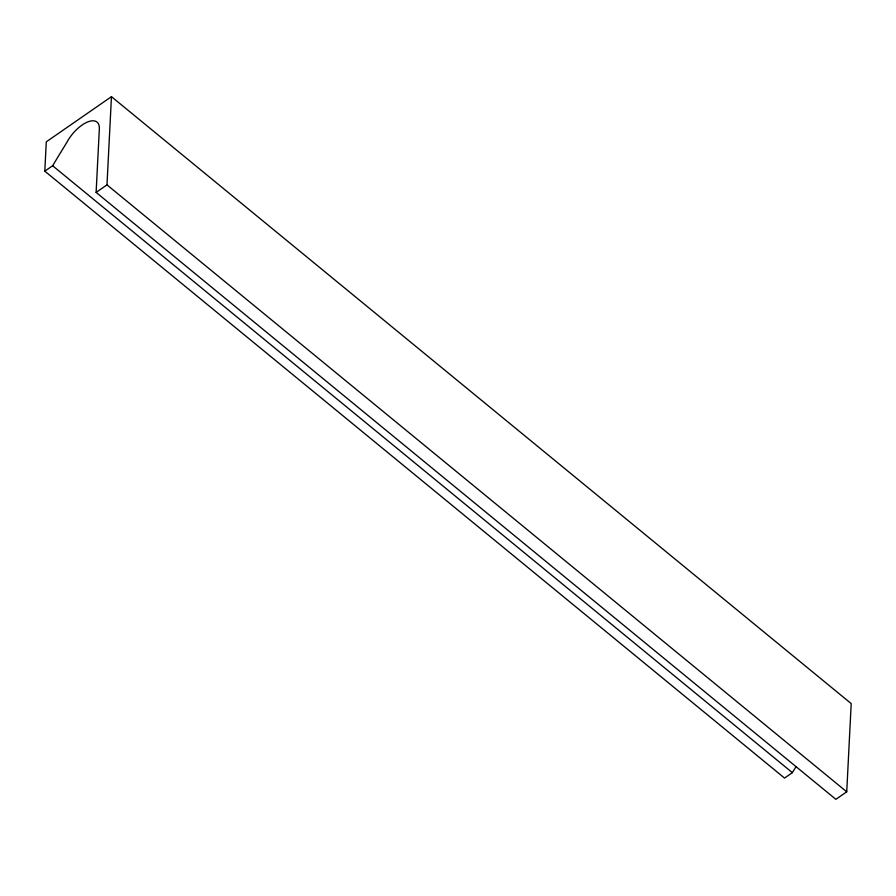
<?xml version="1.0" encoding="UTF-8"?>
<svg xmlns="http://www.w3.org/2000/svg" width="896" height="896" viewBox="0 0 896 896"><rect width="100%" height="100%" fill="white"/><g stroke="black" fill="none" stroke-linecap="round" stroke-linejoin="round"><path stroke-width="1.34" d="M44.8 171.158L46.29 141.826L111.451 96.667L851.2 703.595L846.731 791.806L835.867 799.333L96.118 192.405L99.344 128.834A24.92 11.446 -50.6 0 0 87.461 122.035A24.92 11.446 -50.6 0 0 66.875 142.307L52.618 165.738L44.8 171.158L784.549 778.075L792.366 772.654L795.939 766.797M96.118 192.405L106.982 184.878L111.451 96.667M106.982 184.878L846.731 791.806M52.618 165.738L792.366 772.654"/></g></svg>
